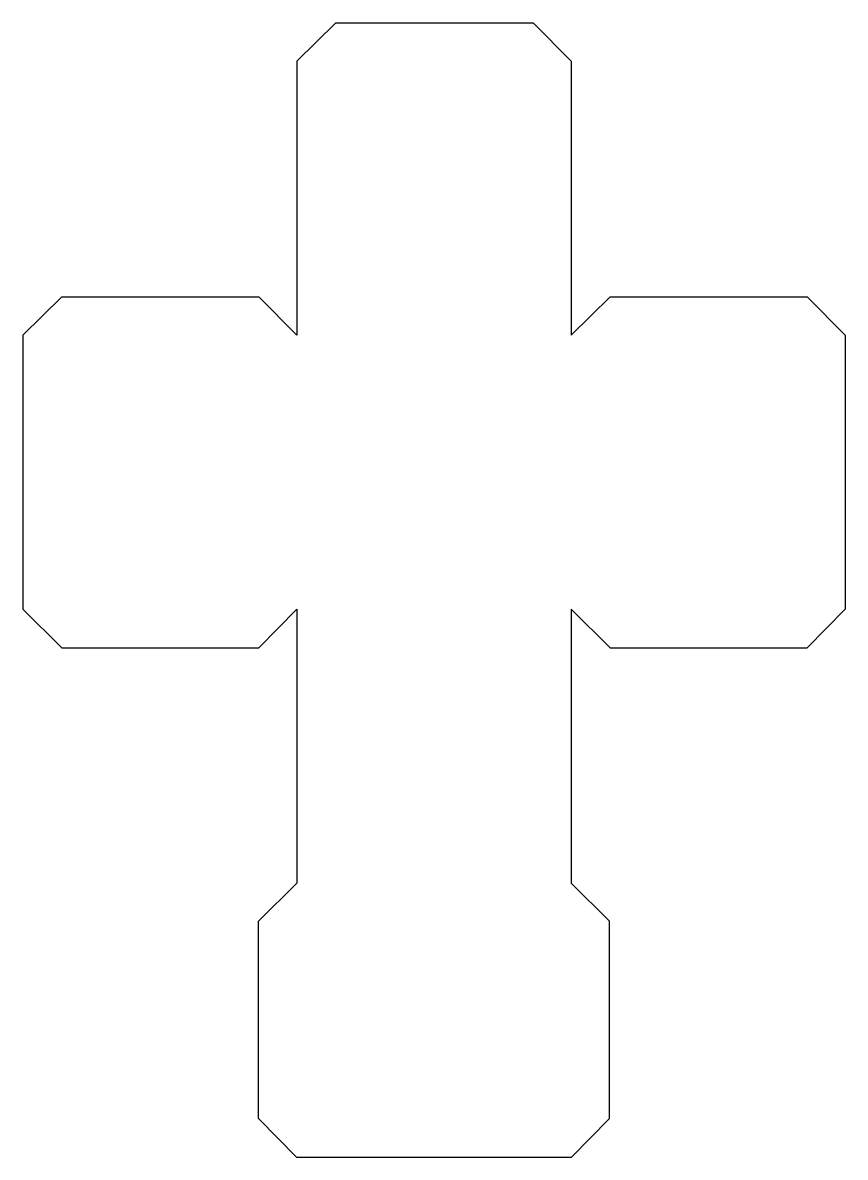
# Model space of a CAD drawing. Header units: millimetres. Extents: x 4 to 94, y 5 to 129.
import ezdxf

# ---------------------------------------------------------------- set-up
doc = ezdxf.new("R2010")
doc.units = ezdxf.units.MM

msp = doc.modelspace()

# ---------------------------------------------------------------- linework, layer by layer
for points in [[(33.61, 124.71), (37.88, 128.93), (59.45, 128.93), (63.61, 124.71)], [(33.61, 124.71), (33.61, 94.71)], [(63.61, 124.71), (63.61, 94.71)], [(3.61, 94.71), (7.88, 98.93), (29.45, 98.93), (33.61, 94.71)], [(63.61, 94.71), (67.88, 98.93), (89.45, 98.93), (93.61, 94.71)], [(3.61, 94.71), (3.61, 64.71)], [(93.61, 94.71), (93.61, 64.71)], [(3.61, 64.71), (7.88, 60.5), (29.45, 60.5), (33.61, 64.71)], [(33.61, 64.71), (33.61, 34.71)], [(63.61, 64.71), (67.88, 60.5), (89.45, 60.5), (93.61, 64.71)], [(63.61, 64.71), (63.61, 34.71)], [(33.61, 4.71), (29.39, 8.98), (29.39, 30.56), (33.61, 34.71)], [(63.61, 4.71), (67.82, 8.98), (67.82, 30.56), (63.61, 34.71)], [(63.61, 4.71), (33.61, 4.71)]]:
    msp.add_lwpolyline(points)

doc.saveas('drawing.dxf')
